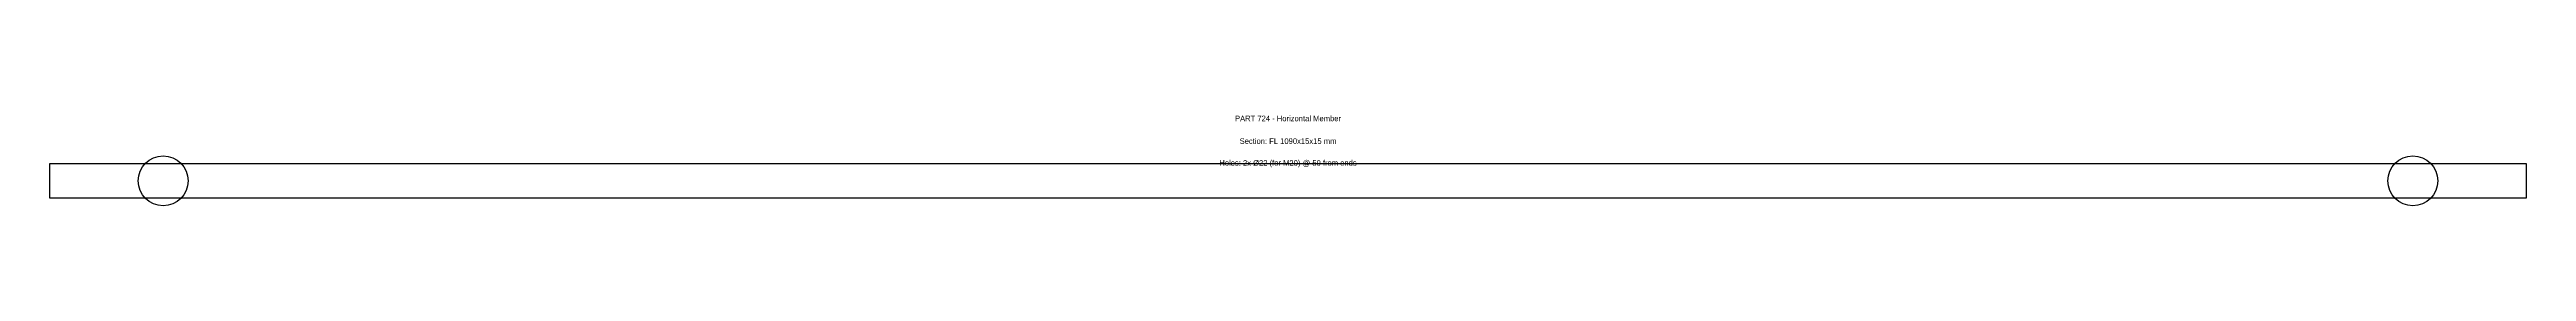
# Model space of a CAD drawing. Header units: millimetres. Extents: x 0 to 1090, y -4 to 36.
import ezdxf

# ---------------------------------------------------------------- set-up
doc = ezdxf.new("R2010")
doc.units = ezdxf.units.MM
doc.layers.add('ANNOTATION', color=1, linetype='Continuous')
doc.layers.add('GEOMETRY', color=7, linetype='Continuous')

msp = doc.modelspace()

# ---------------------------------------------------------------- linework, layer by layer
at = {"layer": 'GEOMETRY'}
msp.add_lwpolyline([(0, 0), (1090, 0), (1090, 15), (0, 15), (0, 0)], dxfattribs=at)
for centre in [(50, 7.5), (1040, 7.5)]:
    msp.add_circle(centre, 11, dxfattribs=at)

# ---------------------------------------------------------------- texts
at = {"layer": 'ANNOTATION', "char_height": 2.5, "attachment_point": 5}
for s, insert in [('PART 724 - Horizontal Member', (545, 35)), ('Section: FL 1090x15x15 mm', (545, 25)), ('Holes: 2x Ø22 (for M20) @ 50 from ends', (545, 15))]:
    msp.add_mtext(s, dxfattribs=dict(at, insert=insert))

doc.saveas('drawing.dxf')
